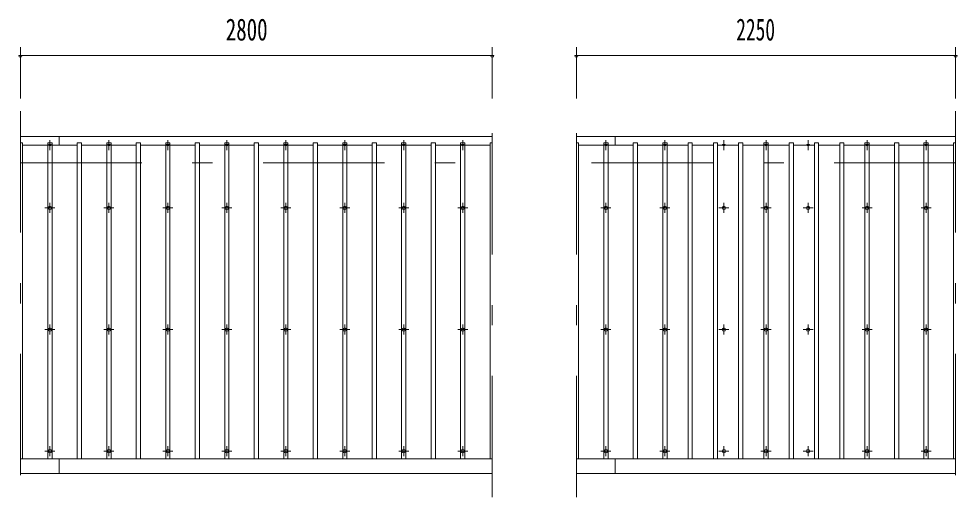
# Model space of a CAD drawing. Units: millimetres, scale not verified. Extents: x -25598 to 25608, y -10130 to 10130.
# Drawn here: x -15729 to -10159, y 6408 to 9246 of the extents above; entities that cross this region are included whole.
import ezdxf
from ezdxf.enums import TextEntityAlignment as Align

# ---------------------------------------------------------------- set-up
doc = ezdxf.new("R2010")
doc.units = ezdxf.units.MM
doc.header["$LTSCALE"] = 60
doc.linetypes.add('USER3', pattern=[24, 12, -5, 2, -5])
for name, color, linetype, lineweight in [('0-2_1-05BOLD', 7, 'Continuous', 18), ('0-3_1-25CENTER', 3, 'USER3', 18), ('0-4_1-45THIN', 4, 'Continuous', 18), ('0-5_1-55DIM', 3, 'Continuous', 18)]:
    doc.layers.add(name, color=color, linetype=linetype, lineweight=lineweight)
doc.styles.add('ＭＳ ゴシック', font='')
doc.styles.get('ＭＳ ゴシック').set_extended_font_data('MS Gothic')

msp = doc.modelspace()

# ---------------------------------------------------------------- linework, layer by layer
at = {"layer": '0-2_1-05BOLD'}
for p, q in [((-12918.98, 8547.63), (-15718.98, 8547.63)), ((-15488.98, 8547.63), (-15488.98, 8496.14)), ((-10168.98, 8547.63), (-12418.98, 8547.63)), ((-12188.98, 8547.63), (-12188.98, 8496.14)), ((-15718.99, 6635.07), (-12918.98, 6635.07)), ((-15488.98, 6547.64), (-15488.98, 6635.07)), ((-12418.99, 6635.07), (-10168.99, 6635.07)), ((-12188.98, 6547.64), (-12188.98, 6635.07)), ((-12918.98, 6547.64), (-15718.99, 6547.64)), ((-10168.99, 6547.64), (-12418.99, 6547.64))]:
    msp.add_line(p, q, dxfattribs=at)
for centre in [(-15543.98, 8124.13), (-15193.98, 8124.13), (-14843.98, 8124.13), (-14493.98, 8124.13), (-14143.98, 8124.13), (-13793.98, 8124.13), (-13443.98, 8124.13), (-13093.98, 8124.13), (-12243.98, 8124.13), (-11893.98, 8124.13), (-11543.97, 8124.13), (-11293.98, 8124.13), (-11043.98, 8124.13), (-10693.98, 8124.13), (-10343.98, 8124.13), (-15543.98, 7402.47), (-15193.98, 7402.47), (-14843.98, 7402.47), (-14493.98, 7402.47), (-14143.98, 7402.47), (-13793.98, 7402.47), (-13443.98, 7402.47), (-13093.98, 7402.47), (-12243.98, 7402.47), (-11893.98, 7402.47), (-11543.97, 7402.47), (-11293.98, 7402.47), (-11043.98, 7402.47), (-10693.98, 7402.47), (-10343.98, 7402.47), (-15543.98, 6680.81), (-15193.98, 6680.81), (-14843.98, 6680.81), (-14493.98, 6680.81), (-14143.98, 6680.81), (-13793.98, 6680.81), (-13443.98, 6680.81), (-13093.98, 6680.81), (-12243.98, 6680.81), (-11893.98, 6680.81), (-11543.97, 6680.81), (-11293.98, 6680.81), (-11043.98, 6680.81), (-10693.98, 6680.81), (-10343.98, 6680.81)]:
    msp.add_circle(centre, 10, dxfattribs=at)
for centre, start, end in [((-15543.98, 8486.18), 46.39838, 133.60162), ((-15543.98, 8507.18), 226.3961, 313.6039), ((-15193.98, 8486.18), 46.39838, 133.60162), ((-15193.98, 8507.18), 226.3961, 313.6039), ((-14843.98, 8486.18), 46.39838, 133.60162), ((-14843.98, 8507.18), 226.3961, 313.6039), ((-14493.98, 8486.18), 46.39838, 133.60162), ((-14493.98, 8507.18), 226.3961, 313.6039), ((-14143.98, 8486.18), 46.39838, 133.60162), ((-14143.98, 8507.18), 226.3961, 313.6039), ((-13793.98, 8486.18), 46.39838, 133.60162), ((-13793.98, 8507.18), 226.3961, 313.6039), ((-13443.98, 8486.18), 46.39838, 133.60162), ((-13443.98, 8507.18), 226.3961, 313.6039), ((-13093.98, 8486.18), 46.39838, 133.60162), ((-13093.98, 8507.18), 226.3961, 313.6039), ((-12243.98, 8486.18), 46.39838, 133.60162), ((-12243.98, 8507.18), 226.3961, 313.6039), ((-11893.98, 8486.18), 46.39838, 133.60162), ((-11893.98, 8507.18), 226.3961, 313.6039), ((-11543.97, 8486.18), 46.39838, 133.60162), ((-11543.97, 8507.18), 226.3961, 313.6039), ((-11293.98, 8486.18), 46.39838, 133.60162), ((-11293.98, 8507.18), 226.3961, 313.6039), ((-11043.98, 8486.18), 46.39838, 133.60162), ((-11043.98, 8507.18), 226.3961, 313.6039), ((-10693.98, 8486.18), 46.39838, 133.60162), ((-10693.98, 8507.18), 226.3961, 313.6039), ((-10343.98, 8486.18), 46.39838, 133.60162), ((-10343.98, 8507.18), 226.3961, 313.6039)]:
    msp.add_arc(centre, 14.5, start, end, dxfattribs=at)
at = {"layer": '0-3_1-25CENTER'}
for p, q in [((-15718.98, 8697.63), (-15718.98, 6407.63)), ((-12918.98, 6407.63), (-12918.98, 8697.63)), ((-12418.98, 6407.63), (-12418.98, 8697.63)), ((-10168.98, 8697.64), (-10168.98, 6407.63)), ((-15543.98, 8466.68), (-15543.98, 8526.68)), ((-15193.98, 8526.68), (-15193.98, 8466.68)), ((-14843.98, 8466.68), (-14843.98, 8526.68)), ((-14493.98, 8526.68), (-14493.98, 8466.68)), ((-14143.98, 8526.68), (-14143.98, 8466.68)), ((-13793.98, 8526.68), (-13793.98, 8466.68)), ((-13443.98, 8526.68), (-13443.98, 8466.68)), ((-13093.98, 8526.68), (-13093.98, 8466.68)), ((-12243.98, 8526.68), (-12243.98, 8466.68)), ((-11893.98, 8466.68), (-11893.98, 8526.68)), ((-11543.97, 8526.68), (-11543.97, 8466.68)), ((-11293.98, 8526.68), (-11293.98, 8466.68)), ((-11043.98, 8526.68), (-11043.98, 8466.68)), ((-10693.98, 8526.68), (-10693.98, 8466.68)), ((-10343.98, 8466.68), (-10343.98, 8526.68)), ((-15573.98, 8496.68), (-15513.98, 8496.68)), ((-15223.98, 8496.68), (-15163.98, 8496.68)), ((-14873.98, 8496.68), (-14813.98, 8496.68)), ((-14523.98, 8496.68), (-14463.98, 8496.68)), ((-14173.98, 8496.68), (-14113.98, 8496.68)), ((-13823.98, 8496.68), (-13763.98, 8496.68)), ((-13473.98, 8496.68), (-13413.98, 8496.68)), ((-13063.98, 8496.68), (-13123.98, 8496.68)), ((-12273.98, 8496.68), (-12213.98, 8496.68)), ((-11863.98, 8496.68), (-11923.98, 8496.68)), ((-11513.98, 8496.68), (-11573.98, 8496.68)), ((-11263.97, 8496.68), (-11323.98, 8496.68)), ((-11013.97, 8496.68), (-11073.98, 8496.68)), ((-10663.98, 8496.68), (-10723.98, 8496.68)), ((-10373.98, 8496.68), (-10313.98, 8496.68)), ((-15718.98, 8391.64), (-12918.98, 8391.64)), ((-10168.98, 8391.64), (-12418.98, 8391.64)), ((-15543.98, 8154.13), (-15543.98, 8094.14)), ((-15193.98, 8094.14), (-15193.98, 8154.13)), ((-14843.98, 8154.13), (-14843.98, 8094.14)), ((-14493.98, 8094.14), (-14493.98, 8154.13)), ((-14143.98, 8154.13), (-14143.98, 8094.14)), ((-13793.98, 8154.13), (-13793.98, 8094.14)), ((-13443.98, 8154.13), (-13443.98, 8094.14)), ((-13093.98, 8154.13), (-13093.98, 8094.14)), ((-12243.98, 8154.13), (-12243.98, 8094.14)), ((-11893.98, 8154.13), (-11893.98, 8094.14)), ((-11543.97, 8154.13), (-11543.97, 8094.14)), ((-11293.98, 8154.13), (-11293.98, 8094.14)), ((-11043.98, 8154.13), (-11043.98, 8094.14)), ((-10693.98, 8154.13), (-10693.98, 8094.14)), ((-10343.98, 8154.13), (-10343.98, 8094.14)), ((-15513.98, 8124.13), (-15573.98, 8124.13)), ((-15163.98, 8124.13), (-15223.98, 8124.13)), ((-14813.98, 8124.13), (-14873.98, 8124.13)), ((-14463.98, 8124.13), (-14523.98, 8124.13)), ((-14113.98, 8124.13), (-14173.98, 8124.13)), ((-13763.98, 8124.13), (-13823.98, 8124.13)), ((-13413.98, 8124.13), (-13473.98, 8124.13)), ((-13123.98, 8124.13), (-13063.98, 8124.13)), ((-12273.98, 8124.13), (-12213.98, 8124.13)), ((-11923.98, 8124.13), (-11863.98, 8124.13)), ((-11573.98, 8124.13), (-11513.98, 8124.13)), ((-11323.98, 8124.13), (-11263.97, 8124.13)), ((-11073.98, 8124.13), (-11013.97, 8124.13)), ((-10723.98, 8124.13), (-10663.98, 8124.13)), ((-10373.98, 8124.13), (-10313.98, 8124.13)), ((-15543.98, 7432.47), (-15543.98, 7372.47)), ((-15193.98, 7372.47), (-15193.98, 7432.47)), ((-14843.98, 7432.47), (-14843.98, 7372.47)), ((-14493.98, 7372.47), (-14493.98, 7432.47)), ((-14143.98, 7432.47), (-14143.98, 7372.47)), ((-13793.98, 7372.47), (-13793.98, 7432.47)), ((-13443.98, 7432.47), (-13443.98, 7372.47)), ((-13093.98, 7372.47), (-13093.98, 7432.47)), ((-12243.98, 7432.47), (-12243.98, 7372.47)), ((-11893.98, 7432.47), (-11893.98, 7372.47)), ((-11543.97, 7372.47), (-11543.97, 7432.47)), ((-11293.98, 7432.47), (-11293.98, 7372.47)), ((-11043.98, 7372.47), (-11043.98, 7432.47)), ((-10693.98, 7432.47), (-10693.98, 7372.47)), ((-10343.98, 7372.47), (-10343.98, 7432.47)), ((-15513.98, 7402.47), (-15573.98, 7402.47)), ((-15163.98, 7402.47), (-15223.98, 7402.47)), ((-14813.98, 7402.47), (-14873.98, 7402.47)), ((-14463.98, 7402.47), (-14523.98, 7402.47)), ((-14113.98, 7402.47), (-14173.98, 7402.47)), ((-13823.98, 7402.47), (-13763.98, 7402.47)), ((-13413.98, 7402.47), (-13473.98, 7402.47)), ((-13123.98, 7402.47), (-13063.98, 7402.47)), ((-12213.98, 7402.47), (-12273.98, 7402.47)), ((-11923.98, 7402.47), (-11863.98, 7402.47)), ((-11513.98, 7402.47), (-11573.98, 7402.47)), ((-11323.98, 7402.47), (-11263.97, 7402.47)), ((-11013.97, 7402.47), (-11073.98, 7402.47)), ((-10723.98, 7402.47), (-10663.98, 7402.47)), ((-10373.98, 7402.47), (-10313.98, 7402.47)), ((-15543.98, 6710.81), (-15543.98, 6650.81)), ((-15193.98, 6710.81), (-15193.98, 6650.81)), ((-14843.98, 6650.81), (-14843.98, 6710.81)), ((-14493.98, 6710.81), (-14493.98, 6650.81)), ((-14143.98, 6710.81), (-14143.98, 6650.81)), ((-13793.98, 6650.81), (-13793.98, 6710.81)), ((-13443.98, 6710.81), (-13443.98, 6650.81)), ((-13093.98, 6650.81), (-13093.98, 6710.81)), ((-12243.98, 6650.81), (-12243.98, 6710.81)), ((-11893.98, 6710.81), (-11893.98, 6650.81)), ((-11543.97, 6650.81), (-11543.97, 6710.81)), ((-11293.98, 6710.81), (-11293.98, 6650.81)), ((-11043.98, 6710.81), (-11043.98, 6650.81)), ((-10693.98, 6710.81), (-10693.98, 6650.81)), ((-10343.98, 6710.81), (-10343.98, 6650.81)), ((-15573.98, 6680.81), (-15513.98, 6680.81)), ((-15223.98, 6680.81), (-15163.98, 6680.81)), ((-14873.98, 6680.81), (-14813.98, 6680.81)), ((-14523.98, 6680.81), (-14463.98, 6680.81)), ((-14173.98, 6680.81), (-14113.98, 6680.81)), ((-13823.98, 6680.81), (-13763.98, 6680.81)), ((-13473.98, 6680.81), (-13413.98, 6680.81)), ((-13123.98, 6680.81), (-13063.98, 6680.81)), ((-12273.98, 6680.81), (-12213.98, 6680.81)), ((-11863.98, 6680.81), (-11923.98, 6680.81)), ((-11513.98, 6680.81), (-11573.98, 6680.81)), ((-11263.97, 6680.81), (-11323.98, 6680.81)), ((-11013.97, 6680.81), (-11073.98, 6680.81)), ((-10663.98, 6680.81), (-10723.98, 6680.81)), ((-10313.98, 6680.81), (-10373.98, 6680.81))]:
    msp.add_line(p, q, dxfattribs=at)
at = {"layer": '0-4_1-45THIN'}
for p, q in [((-15706.48, 8496.15), (-15556.48, 8496.15)), ((-15556.48, 8511.15), (-15556.48, 6635.07)), ((-15531.48, 8496.15), (-15381.48, 8496.15)), ((-15381.48, 8511.15), (-15381.48, 6635.07)), ((-15356.48, 8496.15), (-15206.48, 8496.15)), ((-15206.48, 8511.15), (-15206.48, 6635.07)), ((-15181.47, 8496.15), (-15031.48, 8496.15)), ((-15031.48, 8511.15), (-15031.48, 6635.07)), ((-15006.48, 8496.15), (-14856.48, 8496.15)), ((-14856.48, 6635.07), (-14856.48, 8511.15)), ((-14831.48, 8496.15), (-14681.48, 8496.15)), ((-14681.48, 6635.07), (-14681.48, 8511.15)), ((-14656.48, 8496.15), (-14506.48, 8496.15)), ((-14506.48, 8511.15), (-14506.48, 6635.07)), ((-14481.48, 8496.15), (-14331.48, 8496.15)), ((-14331.48, 6635.07), (-14331.48, 8511.15)), ((-14306.48, 8496.15), (-14156.48, 8496.15)), ((-14156.48, 6635.07), (-14156.48, 8511.15)), ((-14131.48, 8496.15), (-13981.48, 8496.15)), ((-13981.48, 6635.07), (-13981.48, 8511.15)), ((-13956.48, 8496.15), (-13806.48, 8496.15)), ((-13806.48, 6635.07), (-13806.48, 8511.15)), ((-13781.48, 8496.15), (-13631.48, 8496.15)), ((-13631.48, 8511.15), (-13631.48, 6635.07)), ((-13606.48, 8496.15), (-13456.48, 8496.15)), ((-13456.48, 8511.15), (-13456.48, 6635.07)), ((-13431.48, 8496.15), (-13281.48, 8496.15)), ((-13281.48, 6635.07), (-13281.48, 8511.15)), ((-13256.48, 8496.15), (-13106.48, 8496.15)), ((-13106.48, 6635.07), (-13106.48, 8511.15)), ((-13081.48, 8496.15), (-12931.48, 8496.15)), ((-12931.48, 8511.15), (-12931.48, 6635.07)), ((-12931.48, 8511.15), (-12918.98, 8511.15)), ((-12406.48, 8496.15), (-12256.48, 8496.15)), ((-12256.48, 6635.07), (-12256.48, 8511.15)), ((-12231.48, 8496.15), (-12081.48, 8496.15)), ((-12081.48, 6635.07), (-12081.48, 8511.15)), ((-12056.47, 8496.15), (-11906.48, 8496.15)), ((-11906.48, 6635.07), (-11906.48, 8511.15)), ((-11881.47, 8496.15), (-11756.47, 8496.15)), ((-11756.47, 6635.07), (-11756.47, 8511.15)), ((-11731.47, 8496.15), (-11606.47, 8496.15)), ((-11606.47, 6635.07), (-11606.47, 8511.15)), ((-11581.47, 8496.15), (-11456.48, 8496.15)), ((-11456.48, 6635.07), (-11456.48, 8511.15)), ((-11431.48, 8496.15), (-11306.48, 8496.15)), ((-11306.48, 6635.07), (-11306.48, 8511.15)), ((-11281.47, 8496.15), (-11156.48, 8496.15)), ((-11156.48, 6635.07), (-11156.48, 8511.15)), ((-11131.47, 8496.15), (-11006.48, 8496.15)), ((-11006.48, 6635.07), (-11006.48, 8511.15)), ((-10981.48, 8496.15), (-10856.48, 8496.15)), ((-10856.48, 8511.15), (-10856.48, 6635.07)), ((-10831.48, 8496.15), (-10706.48, 8496.15)), ((-10706.48, 8511.15), (-10706.48, 6635.07)), ((-10681.48, 8496.15), (-10531.48, 8496.15)), ((-10531.48, 6635.07), (-10531.48, 8511.15)), ((-10506.48, 8496.15), (-10356.48, 8496.15)), ((-10356.48, 6635.07), (-10356.48, 8511.15)), ((-10331.48, 8496.15), (-10181.48, 8496.15)), ((-10181.48, 8511.15), (-10168.98, 8511.15)), ((-10181.48, 8511.15), (-10181.48, 6635.07))]:
    msp.add_line(p, q, dxfattribs=at)
for points in [[(-15706.48, 6635.07), (-15706.48, 8511.15), (-15718.98, 8511.15)], [(-15531.48, 6635.07), (-15531.48, 8511.15), (-15556.48, 8511.15)], [(-15356.48, 6635.07), (-15356.48, 8511.15), (-15381.48, 8511.15)], [(-15181.47, 6635.07), (-15181.47, 8511.15), (-15206.48, 8511.15)], [(-15006.48, 6635.07), (-15006.48, 8511.15), (-15031.48, 8511.15)], [(-14856.48, 8511.15), (-14831.48, 8511.15), (-14831.48, 6635.07)], [(-14681.48, 8511.15), (-14656.48, 8511.15), (-14656.48, 6635.07)], [(-14481.48, 6635.07), (-14481.48, 8511.15), (-14506.48, 8511.15)], [(-14331.48, 8511.15), (-14306.48, 8511.15), (-14306.48, 6635.07)], [(-14156.48, 8511.15), (-14131.48, 8511.15), (-14131.48, 6635.07)], [(-13981.48, 8511.15), (-13956.48, 8511.15), (-13956.48, 6635.07)], [(-13806.48, 8511.15), (-13781.48, 8511.15), (-13781.48, 6635.07)], [(-13606.48, 6635.07), (-13606.48, 8511.15), (-13631.48, 8511.15)], [(-13431.48, 6635.07), (-13431.48, 8511.15), (-13456.48, 8511.15)], [(-13281.48, 8511.15), (-13256.48, 8511.15), (-13256.48, 6635.07)], [(-13106.48, 8511.15), (-13081.48, 8511.15), (-13081.48, 6635.07)], [(-12406.48, 6635.07), (-12406.48, 8511.15), (-12418.98, 8511.15)], [(-12256.48, 8511.15), (-12231.48, 8511.15), (-12231.48, 6635.07)], [(-12081.48, 8511.15), (-12056.47, 8511.15), (-12056.47, 6635.07)], [(-11906.48, 8511.15), (-11881.47, 8511.15), (-11881.47, 6635.07)], [(-11756.47, 8511.15), (-11731.47, 8511.15), (-11731.47, 6635.07)], [(-11606.47, 8511.15), (-11581.47, 8511.15), (-11581.47, 6635.07)], [(-11456.48, 8511.15), (-11431.48, 8511.15), (-11431.48, 6635.07)], [(-11306.48, 8511.15), (-11281.47, 8511.15), (-11281.47, 6635.07)], [(-11156.48, 8511.15), (-11131.47, 8511.15), (-11131.47, 6635.07)], [(-11006.48, 8511.15), (-10981.48, 8511.15), (-10981.48, 6635.07)], [(-10831.48, 6635.07), (-10831.48, 8511.15), (-10856.48, 8511.15)], [(-10681.48, 6635.07), (-10681.48, 8511.15), (-10706.48, 8511.15)], [(-10531.48, 8511.15), (-10506.48, 8511.15), (-10506.48, 6635.07)], [(-10356.48, 8511.15), (-10331.48, 8511.15), (-10331.48, 6635.07)]]:
    msp.add_lwpolyline(points, dxfattribs=at)
at = {"layer": '0-5_1-55DIM'}
for p, q in [((-15708.98, 9028.63), (-15728.98, 9028.63)), ((-15718.98, 9078.64), (-15718.98, 8772.64)), ((-15718.98, 9028.63), (-12918.98, 9028.63)), ((-12918.98, 9028.63), (-15718.98, 9028.63)), ((-12908.98, 9028.63), (-12928.98, 9028.63)), ((-12918.98, 8772.64), (-12918.98, 9078.64)), ((-12408.98, 9028.63), (-12428.98, 9028.63)), ((-12418.98, 8772.64), (-12418.98, 9078.64)), ((-12418.98, 9028.63), (-10168.98, 9028.63)), ((-12418.98, 9028.63), (-10168.98, 9028.63)), ((-10158.98, 9028.63), (-10178.98, 9028.63)), ((-10168.98, 9078.64), (-10168.98, 8772.64))]:
    msp.add_line(p, q, dxfattribs=at)
for centre in [(-15718.98, 9028.63), (-12918.98, 9028.63), (-12418.98, 9028.63), (-10168.98, 9028.63)]:
    msp.add_arc(centre, 10, 180, 0, dxfattribs=at)

# ---------------------------------------------------------------- texts
at = {"layer": '0-5_1-55DIM', "color": 7, "style": 'ＭＳ ゴシック'}
for s, width, p in [('2800', 0.7, (-14500.25, 9078.63)), ('2250', 0.65, (-11470.66, 9078.63))]:
    msp.add_text(s, height=130.2, dxfattribs=dict(at, width=width)).set_placement(p, align=Align.BOTTOM_LEFT)

doc.saveas('drawing.dxf')
